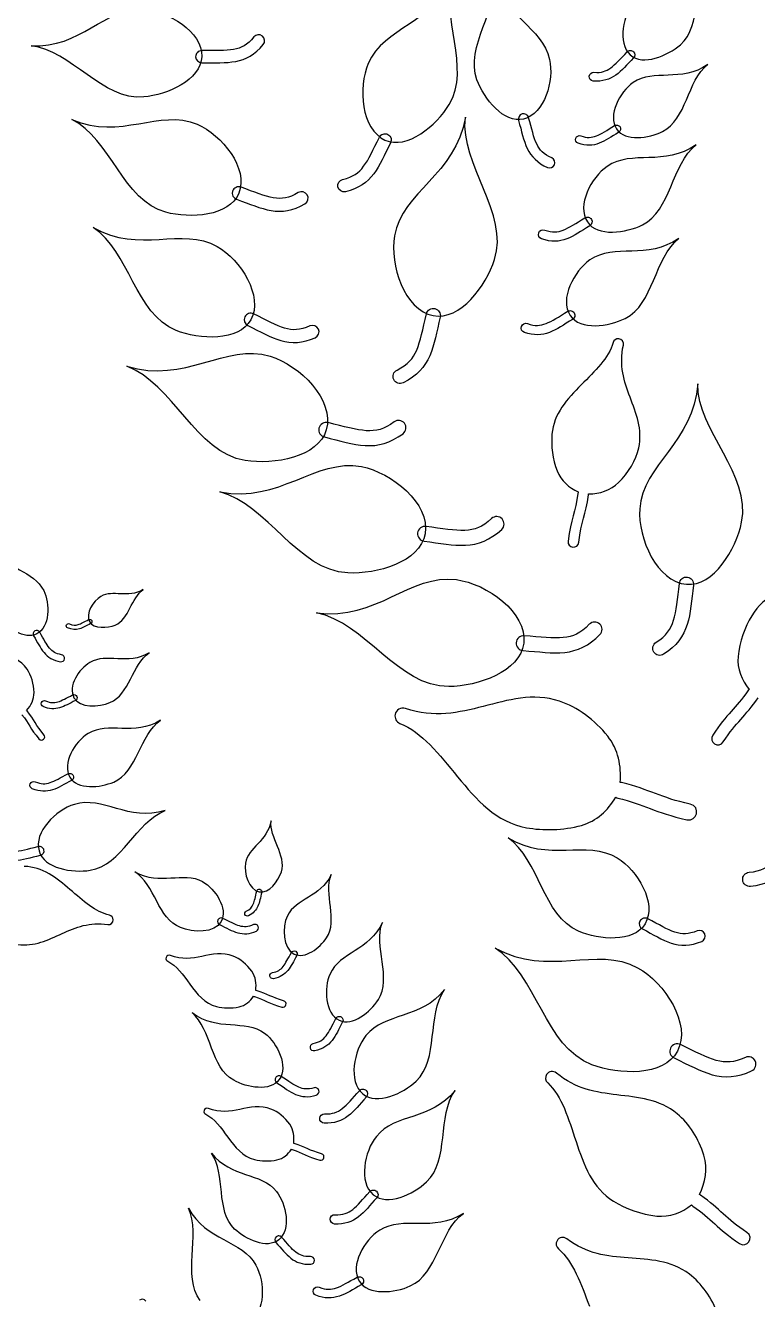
# Model space of a CAD drawing. Extents: x 5.1 to 86.3, y 5.1 to 86.3.
# Drawn here: x 25.39 to 30.42, y 59.46 to 68.23 of the extents above; entities that cross this region are included whole.
import ezdxf

# ---------------------------------------------------------------- set-up
doc = ezdxf.new("R2010")
doc.units = 0
doc.layers.add('View004', color=7, linetype='CONTINUOUS')

msp = doc.modelspace()

# ---------------------------------------------------------------- linework, layer by layer
at = {"layer": 'View004', "color": 1}
for p, q in [((26.559188, 68.011022), (26.559188, 68.011022)), ((26.601354, 68.011904), (26.601354, 68.011904)), ((29.549454, 68.023805), (29.549454, 68.023805)), ((29.57096, 68.045414), (29.57096, 68.045414)), ((28.805071, 67.617485), (28.805071, 67.617485)), ((28.815305, 67.582583), (28.815305, 67.582583)), ((29.454757, 67.514261), (29.454757, 67.514261)), ((29.478504, 67.528207), (29.478504, 67.528207)), ((27.861803, 67.438219), (27.861803, 67.438219)), ((27.882044, 67.477032), (27.882044, 67.477032)), ((26.813908, 67.0871), (26.813908, 67.0871)), ((26.856475, 67.072448), (26.856475, 67.072448)), ((29.253999, 66.875844), (29.253999, 66.875844)), ((29.282353, 66.892496), (29.282353, 66.892496)), ((28.205633, 66.279187), (28.205633, 66.279187)), ((26.898112, 66.221643), (26.898112, 66.221643)), ((26.938741, 66.202256), (26.938741, 66.202256)), ((28.193615, 66.231131), (28.193615, 66.231131)), ((29.13531, 66.232518), (29.13531, 66.232518)), ((29.163664, 66.24917), (29.163664, 66.24917)), ((29.469308, 66.071081), (29.469338, 66.071107)), ((27.407808, 65.45677), (27.407808, 65.45677)), ((27.458196, 65.445288), (27.458196, 65.445288)), ((28.085985, 64.73617), (28.085985, 64.73617)), ((28.137314, 64.730157), (28.137314, 64.730157)), ((29.942204, 64.431694), (29.942204, 64.431694)), ((29.935252, 64.382648), (29.935252, 64.382648)), ((25.453316, 64.061921), (25.453316, 64.061921)), ((25.830237, 64.126054), (25.830237, 64.126054)), ((25.84409, 64.132793), (25.84409, 64.132793)), ((25.465875, 64.040793), (25.465875, 64.040793)), ((28.764232, 63.980802), (28.764232, 63.980802)), ((28.815815, 63.977632), (28.815815, 63.977632)), ((25.722531, 63.602398), (25.722531, 63.602398)), ((25.741971, 63.611854), (25.741971, 63.611854)), ((27.931174, 63.486939), (27.931188, 63.486991)), ((25.693305, 63.056267), (25.693305, 63.056267)), ((25.716765, 63.068345), (25.716765, 63.068345)), ((25.481994, 62.54841), (25.481994, 62.54841)), ((25.513838, 62.55571), (25.513838, 62.55571)), ((26.996781, 62.267861), (26.996781, 62.267861)), ((27.001178, 62.285073), (27.001178, 62.285073)), ((25.99201, 62.074277), (25.99207, 62.074257)), ((26.712751, 62.073528), (26.712751, 62.073528)), ((26.735005, 62.063093), (26.735005, 62.063093)), ((29.615525, 62.065846), (29.615525, 62.065846)), ((29.651008, 62.047571), (29.651008, 62.047571)), ((26.355879, 61.814972), (26.355898, 61.815009)), ((27.236799, 61.839453), (27.236799, 61.839453)), ((27.247577, 61.858191), (27.247577, 61.858191)), ((27.547211, 61.383894), (27.547211, 61.383894)), ((27.559846, 61.407059), (27.559846, 61.407059)), ((29.826194, 61.192125), (29.826194, 61.192125)), ((29.873152, 61.170543), (29.873152, 61.170543)), ((28.973554, 61.010422), (28.973594, 61.010427)), ((27.11091, 60.990227), (27.11091, 60.990227)), ((27.133724, 60.975574), (27.133724, 60.975574)), ((27.709638, 60.877481), (27.709638, 60.877481)), ((27.731893, 60.901399), (27.731893, 60.901399)), ((26.616855, 60.762545), (26.616874, 60.762581)), ((27.803628, 60.207619), (27.803628, 60.207619)), ((27.781373, 60.183702), (27.781373, 60.183702)), ((27.112685, 59.893375), (27.112685, 59.893375)), ((27.131054, 59.873431), (27.131054, 59.873431)), ((29.045417, 59.867162), (29.045473, 59.86716)), ((27.711265, 59.604253), (27.711265, 59.604253)), ((27.684238, 59.589787), (27.684238, 59.589787))]:
    msp.add_line(p, q, dxfattribs=at)
at = {"layer": 'View004', "color": 3}
msp.add_open_spline([(7.701295, 45.701241), (7.701295, 59.277333), (14.944054, 71.82216), (26.701295, 78.610206)], degree=3, dxfattribs=at)
at = {"layer": 'View004', "color": 1}
for points in [[(29.893886, 68.094124), (30.048172, 68.229022), (29.974912, 68.514274), (30.096185, 68.674718)], [(28.332977, 68.564154), (28.193415, 68.237882), (27.855247, 68.215753), (27.746803, 67.964684)], [(28.303865, 67.681841), (28.457685, 67.932702), (28.235329, 68.292389), (28.332977, 68.564154)], [(28.49431, 67.852495), (28.409422, 68.081789), (28.648706, 68.339074), (28.612976, 68.576341)], [(28.612976, 68.576341), (28.674072, 68.287882), (28.946132, 68.21527), (28.994002, 67.99313)], [(29.582154, 68.397685), (29.500604, 68.302815), (29.456091, 68.107075), (29.549454, 68.023805)], [(25.42777, 68.08649), (25.769143, 68.067489), (25.932834, 68.350002), (26.195972, 68.336286)], [(26.195972, 68.336286), (26.368801, 68.327281), (26.607198, 68.184868), (26.601354, 68.011904)], [(26.959776, 68.147625), (26.914299, 68.091467), (26.874756, 68.071575), (26.81999, 68.061356)], [(26.835086, 67.979184), (26.904558, 67.99214), (26.968772, 68.026492), (27.024364, 68.095141)], [(27.018313, 68.153677), (27.000477, 68.16817), (26.97427, 68.165461), (26.959776, 68.147625)], [(27.024364, 68.095141), (27.038858, 68.112977), (27.036148, 68.139184), (27.018313, 68.153677)], [(29.549454, 68.023805), (29.636904, 67.945808), (29.805671, 68.016994), (29.893886, 68.094124)], [(26.202004, 67.734389), (25.919646, 67.708838), (25.704161, 68.054605), (25.42777, 68.08649)], [(26.601354, 68.011904), (26.59588, 67.849894), (26.363447, 67.748997), (26.202004, 67.734389)], [(26.571258, 68.04096), (26.563366, 68.033013), (26.559015, 68.02222), (26.559188, 68.011022)], [(26.559188, 68.011022), (26.559669, 67.988138), (26.578557, 67.969946), (26.601444, 67.970327)], [(26.60111, 68.053238), (26.589912, 68.053332), (26.579149, 68.048906), (26.571258, 68.04096)], [(26.81999, 68.061356), (26.765223, 68.051122), (26.694053, 68.053911), (26.60111, 68.053238)], [(29.414473, 67.934158), (29.447159, 67.957688), (29.481221, 67.996297), (29.527961, 68.044562)], [(29.527961, 68.044562), (29.533501, 68.050465), (29.541187, 68.053884), (29.549281, 68.054044)], [(29.549281, 68.054044), (29.557375, 68.054205), (29.565191, 68.051093), (29.57096, 68.045414)], [(29.57096, 68.045414), (29.582687, 68.033741), (29.582772, 68.014785), (29.57115, 68.003006)], [(26.601444, 67.970327), (26.691741, 67.970993), (26.765612, 67.966166), (26.835086, 67.979184)], [(27.746803, 67.964684), (27.675575, 67.799784), (27.698232, 67.51245), (27.861803, 67.438219)], [(28.994002, 67.99313), (29.025445, 67.847229), (28.960606, 67.616688), (28.815305, 67.582583)], [(29.299594, 67.904118), (29.351658, 67.89987), (29.381796, 67.91062), (29.414473, 67.934158)], [(29.57115, 68.003006), (29.525734, 67.956121), (29.49139, 67.915084), (29.449908, 67.885252)], [(30.081753, 67.957519), (29.898449, 67.830082), (29.710714, 67.931123), (29.5691, 67.833409)], [(29.771811, 67.49668), (29.937555, 67.579141), (29.938991, 67.845166), (30.081753, 67.957519)], [(28.815305, 67.582583), (28.679206, 67.550637), (28.542845, 67.721393), (28.49431, 67.852495)], [(29.294803, 67.844149), (29.278243, 67.845472), (29.265891, 67.859969), (29.267214, 67.876529)], [(29.267214, 67.876529), (29.268537, 67.893089), (29.283034, 67.905441), (29.299594, 67.904118)], [(29.449908, 67.885252), (29.408459, 67.85539), (29.358447, 67.838956), (29.294803, 67.844149)], [(29.5691, 67.833409), (29.476088, 67.769232), (29.392292, 67.608431), (29.454757, 67.514261)], [(25.70826, 67.579558), (26.043247, 67.434749), (26.31132, 67.657461), (26.569878, 67.546771)], [(27.861803, 67.438219), (28.015013, 67.368689), (28.215918, 67.538408), (28.303865, 67.681841)], [(26.354161, 66.941568), (26.06188, 67.020002), (25.973401, 67.445783), (25.70826, 67.579558)], [(28.4146, 67.594525), (28.347235, 67.198643), (27.98098, 67.084951), (27.927987, 66.78004)], [(28.615671, 66.61599), (28.718649, 66.93266), (28.378954, 67.269693), (28.4146, 67.594525)], [(28.805071, 67.617485), (28.786128, 67.611929), (28.775241, 67.592106), (28.780714, 67.57314)], [(28.780714, 67.57314), (28.801614, 67.498122), (28.814239, 67.43554), (28.840729, 67.380639)], [(28.832711, 67.614183), (28.824319, 67.618961), (28.814353, 67.620152), (28.805071, 67.617485)], [(28.849658, 67.592098), (28.847214, 67.601442), (28.841104, 67.609404), (28.832711, 67.614183)], [(28.905732, 67.41172), (28.884874, 67.455005), (28.87116, 67.51488), (28.849658, 67.592098)], [(26.569878, 67.546771), (26.7397, 67.474073), (26.926056, 67.24357), (26.856475, 67.072448)], [(27.823469, 67.457483), (27.828539, 67.467943), (27.837613, 67.475915), (27.848639, 67.479595)], [(27.848639, 67.479595), (27.859665, 67.483275), (27.871709, 67.482351), (27.882044, 67.477032)], [(29.316262, 67.466906), (29.350216, 67.479965), (29.388833, 67.505882), (29.440742, 67.537327)], [(29.468941, 67.491113), (29.418506, 67.46057), (29.379086, 67.432595), (29.336, 67.416049)], [(29.440742, 67.537327), (29.446936, 67.541214), (29.454436, 67.542437), (29.461544, 67.540721)], [(29.454757, 67.514261), (29.513266, 67.426055), (29.677045, 67.449531), (29.771811, 67.49668)], [(29.461544, 67.540721), (29.468652, 67.539004), (29.474767, 67.534492), (29.478504, 67.528207)], [(29.478504, 67.528207), (29.486071, 67.515318), (29.481797, 67.498737), (29.468941, 67.491113)], [(27.715102, 67.257637), (27.749847, 67.303863), (27.780033, 67.371346), (27.823469, 67.457483)], [(27.900433, 67.418984), (27.858222, 67.335304), (27.828688, 67.264371), (27.784579, 67.205748)], [(27.882044, 67.477032), (27.903108, 67.466044), (27.911328, 67.440097), (27.900433, 67.418984)], [(29.009043, 67.314792), (28.952047, 67.339996), (28.926578, 67.368432), (28.905732, 67.41172)], [(29.191059, 67.415721), (29.176895, 67.420676), (29.169429, 67.436176), (29.174384, 67.45034)], [(29.174384, 67.45034), (29.179339, 67.464505), (29.194838, 67.47197), (29.209003, 67.467016)], [(29.336, 67.416049), (29.292937, 67.399468), (29.245472, 67.396584), (29.191059, 67.415721)], [(29.209003, 67.467016), (29.253515, 67.45136), (29.282312, 67.453838), (29.316262, 67.466906)], [(30.002641, 67.405101), (29.783774, 67.252939), (29.559615, 67.373583), (29.390526, 67.256912)], [(29.632566, 66.854851), (29.830467, 66.953311), (29.832182, 67.270949), (30.002641, 67.405101)], [(28.840729, 67.380639), (28.867167, 67.325726), (28.910232, 67.280011), (28.979904, 67.2492)], [(29.027269, 67.267427), (29.035315, 67.285539), (29.027155, 67.306745), (29.009043, 67.314792)], [(27.570476, 67.167353), (27.643656, 67.183786), (27.680372, 67.211404), (27.715102, 67.257637)], [(28.979904, 67.2492), (28.998017, 67.241154), (29.019223, 67.249314), (29.027269, 67.267427)], [(29.390526, 67.256912), (29.279468, 67.180284), (29.179415, 66.988285), (29.253999, 66.875844)], [(27.537885, 67.115695), (27.53262, 67.138959), (27.547211, 67.162088), (27.570476, 67.167353)], [(27.784579, 67.205748), (27.74053, 67.147097), (27.679002, 67.103193), (27.589544, 67.083104)], [(26.856475, 67.072448), (26.791301, 66.912163), (26.521277, 66.896721), (26.354161, 66.941568)], [(26.813908, 67.0871), (26.805959, 67.063997), (26.818179, 67.038814), (26.841247, 67.030763)], [(26.83703, 67.112644), (26.826197, 67.107591), (26.817861, 67.098382), (26.813908, 67.0871)], [(26.87146, 67.113946), (26.860277, 67.118167), (26.847863, 67.117698), (26.83703, 67.112644)], [(27.093725, 67.041436), (27.035089, 67.051362), (26.964818, 67.080378), (26.87146, 67.113946)], [(27.265548, 67.076358), (27.199298, 67.036854), (27.152355, 67.031495), (27.093725, 67.041436)], [(27.326419, 67.060854), (27.313891, 67.081945), (27.286638, 67.088886), (27.265548, 67.076358)], [(27.310915, 66.999983), (27.332005, 67.012511), (27.338947, 67.039764), (27.326419, 67.060854)], [(27.589544, 67.083104), (27.566279, 67.077839), (27.54315, 67.09243), (27.537885, 67.115695)], [(26.841247, 67.030763), (26.931953, 66.998162), (27.004177, 66.966109), (27.078573, 66.953554)], [(27.078573, 66.953554), (27.152944, 66.940938), (27.22993, 66.951693), (27.310915, 66.999983)], [(29.088633, 66.819301), (29.129175, 66.834894), (29.175285, 66.865839), (29.237264, 66.903385)], [(29.237264, 66.903385), (29.24466, 66.908026), (29.253615, 66.909487), (29.262102, 66.907437)], [(29.253999, 66.875844), (29.32386, 66.770525), (29.519414, 66.798555), (29.632566, 66.854851)], [(29.262102, 66.907437), (29.270589, 66.905387), (29.27789, 66.9), (29.282353, 66.892496)], [(29.282353, 66.892496), (29.291388, 66.877106), (29.286285, 66.857308), (29.270935, 66.848205)], [(25.855475, 66.836363), (26.171869, 66.654483), (26.463479, 66.845342), (26.70781, 66.706032)], [(26.424822, 66.129212), (26.143327, 66.2403), (26.103726, 66.67337), (25.855475, 66.836363)], [(27.927987, 66.78004), (27.893178, 66.579774), (27.994021, 66.269596), (28.193615, 66.231131)], [(28.93914, 66.758186), (28.922227, 66.764102), (28.913313, 66.782609), (28.919229, 66.799521)], [(28.919229, 66.799521), (28.925145, 66.816434), (28.943652, 66.825348), (28.960564, 66.819432)], [(28.960564, 66.819432), (29.013713, 66.800739), (29.048097, 66.803698), (29.088633, 66.819301)], [(29.270935, 66.848205), (29.210715, 66.811736), (29.163646, 66.778334), (29.112201, 66.758577)], [(26.70781, 66.706032), (26.868287, 66.614536), (27.027287, 66.364379), (26.938741, 66.202256)], [(29.112201, 66.758577), (29.060783, 66.738779), (29.004109, 66.735336), (28.93914, 66.758186)], [(29.883953, 66.761775), (29.665086, 66.609613), (29.440926, 66.730257), (29.271838, 66.613585)], [(29.513878, 66.211525), (29.711778, 66.309985), (29.713493, 66.627623), (29.883953, 66.761775)], [(28.193615, 66.231131), (28.380569, 66.195102), (28.556793, 66.434928), (28.615671, 66.61599)], [(29.271838, 66.613585), (29.16078, 66.536957), (29.060726, 66.344959), (29.13531, 66.232518)], [(28.146346, 66.242201), (28.149161, 66.255049), (28.15704, 66.266219), (28.1682, 66.273181)], [(28.1682, 66.273181), (28.179359, 66.280143), (28.192856, 66.282308), (28.205633, 66.279187)], [(28.205633, 66.279187), (28.231714, 66.272661), (28.247614, 66.246281), (28.241204, 66.220172)], [(28.969944, 66.175975), (29.010487, 66.191568), (29.056596, 66.222513), (29.118575, 66.260059)], [(29.118575, 66.260059), (29.125971, 66.264699), (29.134926, 66.26616), (29.143413, 66.264111)], [(29.143413, 66.264111), (29.151901, 66.262061), (29.159202, 66.256674), (29.163664, 66.24917)], [(26.938741, 66.202256), (26.855803, 66.050401), (26.58577, 66.065694), (26.424822, 66.129212)], [(26.898112, 66.221643), (26.887592, 66.199591), (26.896877, 66.173184), (26.918882, 66.162567)], [(26.923982, 66.244399), (26.912646, 66.240608), (26.903318, 66.232403), (26.898112, 66.221643)], [(26.958338, 66.241786), (26.947705, 66.247248), (26.935319, 66.24819), (26.923982, 66.244399)], [(27.170941, 66.144527), (27.113809, 66.161041), (27.047284, 66.197842), (26.958338, 66.241786)], [(27.404335, 66.137419), (27.394281, 66.159795), (27.367992, 66.169783), (27.345616, 66.159729)], [(28.079904, 65.993672), (28.105922, 66.053715), (28.121309, 66.135944), (28.146346, 66.242201)], [(28.241204, 66.220172), (28.216865, 66.116943), (28.203108, 66.03109), (28.170061, 65.954931)], [(28.80054, 66.156195), (28.806457, 66.173108), (28.824963, 66.182022), (28.841876, 66.176106)], [(28.841876, 66.176106), (28.895024, 66.157413), (28.929408, 66.160371), (28.969944, 66.175975)], [(29.152246, 66.204878), (29.092026, 66.168409), (29.044958, 66.135007), (28.993513, 66.11525)], [(29.13531, 66.232518), (29.205171, 66.127199), (29.400726, 66.155228), (29.513878, 66.211525)], [(29.163664, 66.24917), (29.1727, 66.23378), (29.167596, 66.213982), (29.152246, 66.204878)], [(26.918882, 66.162567), (27.005303, 66.119886), (27.073425, 66.079846), (27.145916, 66.058932)], [(27.145916, 66.058932), (27.218375, 66.037959), (27.296084, 66.03991), (27.382025, 66.0787)], [(27.345616, 66.159729), (27.275312, 66.127997), (27.228064, 66.127999), (27.170941, 66.144527)], [(27.382025, 66.0787), (27.404401, 66.088754), (27.414389, 66.115044), (27.404335, 66.137419)], [(28.820451, 66.11486), (28.803538, 66.120776), (28.794624, 66.139282), (28.80054, 66.156195)], [(28.993513, 66.11525), (28.942094, 66.095453), (28.885421, 66.092009), (28.820451, 66.11486)], [(26.085235, 65.88271), (26.485404, 65.758675), (26.763951, 66.045875), (27.072686, 65.951373)], [(27.944618, 65.856119), (28.0208, 65.893535), (28.053904, 65.933624), (28.079904, 65.993672)], [(29.430806, 66.044583), (29.400626, 65.939986), (29.30663, 65.849894), (29.211861, 65.754113)], [(29.469338, 66.071107), (29.451805, 66.072627), (29.435632, 66.061523), (29.430806, 66.044583)], [(29.501775, 66.026377), (29.506715, 66.04803), (29.491409, 66.069067), (29.469308, 66.071081)], [(29.547588, 65.669262), (29.506959, 65.779529), (29.470884, 65.889226), (29.501775, 66.026377)], [(27.072686, 65.951373), (27.275465, 65.889308), (27.516543, 65.649166), (27.458196, 65.445288)], [(28.170061, 65.954931), (28.137087, 65.878758), (28.080985, 65.814193), (27.987857, 65.768454)], [(26.90099, 65.234061), (26.557736, 65.287595), (26.404327, 65.76267), (26.085235, 65.88271)], [(27.922405, 65.790667), (27.910465, 65.814875), (27.92041, 65.844179), (27.944618, 65.856119)], [(27.987857, 65.768454), (27.963649, 65.756514), (27.934346, 65.766459), (27.922405, 65.790667)], [(29.211861, 65.754113), (29.117093, 65.658332), (29.020719, 65.554809), (29.010063, 65.414283)], [(30.013158, 65.761637), (29.987355, 65.360894), (29.63492, 65.209706), (29.613945, 64.900935)], [(30.314966, 64.809338), (30.384432, 65.135005), (30.011509, 65.434859), (30.013158, 65.761637)], [(29.607347, 65.32095), (29.635459, 65.447756), (29.588225, 65.558995), (29.547588, 65.669262)], [(27.431053, 65.488772), (27.419311, 65.481671), (27.41093, 65.470133), (27.407808, 65.45677)], [(27.47019, 65.494497), (27.456906, 65.497937), (27.442795, 65.495874), (27.431053, 65.488772)], [(27.732801, 65.439103), (27.664654, 65.443212), (27.580878, 65.467678), (27.47019, 65.494497)], [(27.924612, 65.500117), (27.853862, 65.446872), (27.800942, 65.434976), (27.732801, 65.439103)], [(27.995997, 65.489916), (27.979102, 65.512445), (27.947142, 65.517012), (27.924612, 65.500117)], [(27.985796, 65.418531), (28.008325, 65.435427), (28.012892, 65.467387), (27.995997, 65.489916)], [(27.458196, 65.445288), (27.403544, 65.254321), (27.097251, 65.20345), (26.90099, 65.234061)], [(27.407808, 65.45677), (27.401579, 65.429423), (27.418628, 65.402184), (27.445948, 65.395835)], [(27.445948, 65.395835), (27.553489, 65.369794), (27.63987, 65.342103), (27.726328, 65.336933)], [(27.726328, 65.336933), (27.812765, 65.33169), (27.899309, 65.353444), (27.985796, 65.418531)], [(29.010063, 65.414283), (29.004211, 65.337042), (29.014775, 65.243683), (29.046573, 65.161912)], [(29.469183, 65.082777), (29.5374, 65.149109), (29.588795, 65.237212), (29.607347, 65.32095)], [(26.72536, 65.017811), (27.136523, 64.937408), (27.382661, 65.252825), (27.699752, 65.191979)], [(27.699752, 65.191979), (27.908017, 65.152019), (28.173459, 64.939118), (28.137314, 64.730157)], [(29.046573, 65.161912), (29.073014, 65.09393), (29.127936, 65.046892), (29.191701, 65.017618)], [(29.262469, 65.00388), (29.337625, 65.005476), (29.4123, 65.027462), (29.469183, 65.082777)], [(27.605975, 64.46039), (27.25896, 64.476803), (27.055484, 64.932685), (26.72536, 65.017811)], [(29.189117, 65.007632), (29.172245, 64.882372), (29.139101, 64.830169), (29.121925, 64.679934)], [(29.191701, 65.017618), (29.190485, 65.014426), (29.189497, 65.011082), (29.189117, 65.007632)], [(29.194855, 64.671316), (29.210997, 64.812645), (29.243533, 64.86264), (29.261727, 64.99742)], [(29.261727, 64.99742), (29.262169, 64.999548), (29.262414, 65.001752), (29.262469, 65.00388)], [(28.667227, 64.832206), (28.648013, 64.852793), (28.615747, 64.853906), (28.59516, 64.834692)], [(29.613945, 64.900935), (29.600165, 64.698135), (29.732738, 64.400134), (29.935252, 64.382648)], [(28.105664, 64.77048), (28.094751, 64.76216), (28.087656, 64.74979), (28.085985, 64.73617)], [(28.143961, 64.780369), (28.130384, 64.782365), (28.116577, 64.7788), (28.105664, 64.77048)], [(28.410998, 64.753459), (28.342804, 64.750236), (28.256886, 64.765575), (28.143961, 64.780369)], [(28.59516, 64.834692), (28.530528, 64.774166), (28.479189, 64.756663), (28.410998, 64.753459)], [(28.66474, 64.760139), (28.685328, 64.779353), (28.686441, 64.811618), (28.667227, 64.832206)], [(29.935252, 64.382648), (30.12494, 64.36627), (30.27525, 64.623133), (30.314966, 64.809338)], [(28.137314, 64.730157), (28.103457, 64.534431), (27.804387, 64.451005), (27.605975, 64.46039)], [(28.085985, 64.73617), (28.082725, 64.708312), (28.102596, 64.683059), (28.13044, 64.679676)], [(28.13044, 64.679676), (28.240154, 64.665319), (28.329006, 64.647051), (28.41552, 64.651184)], [(28.41552, 64.651184), (28.50202, 64.655241), (28.585732, 64.686151), (28.66474, 64.760139)], [(29.121925, 64.679934), (29.114933, 64.630352), (29.19009, 64.621467), (29.194855, 64.671316)], [(25.166594, 64.657306), (25.255015, 64.478748), (25.445288, 64.476894), (25.513917, 64.339525)], [(27.390135, 64.186907), (27.805109, 64.129323), (28.033461, 64.457846), (28.353427, 64.414596)], [(28.353427, 64.414596), (28.56358, 64.386194), (28.84037, 64.188269), (28.815815, 63.977632)], [(29.887087, 64.388739), (29.888549, 64.401811), (29.895224, 64.41374), (29.905598, 64.421825)], [(29.905598, 64.421825), (29.915973, 64.429911), (29.929171, 64.433469), (29.942204, 64.431694)], [(29.942204, 64.431694), (29.968822, 64.427918), (29.987381, 64.403336), (29.983722, 64.376702)], [(30.771202, 64.413854), (30.622877, 64.363846), (30.468847, 64.306634), (30.384505, 64.166312)], [(25.513917, 64.339525), (25.558994, 64.249302), (25.555258, 64.087512), (25.465875, 64.040793)], [(26.199281, 64.345824), (26.091484, 64.282773), (25.991209, 64.347331), (25.907961, 64.299033)], [(26.00628, 64.102383), (26.102317, 64.14112), (26.114753, 64.289411), (26.199281, 64.345824)], [(29.846868, 64.134646), (29.866497, 64.197071), (29.873243, 64.280454), (29.887087, 64.388739)], [(29.983722, 64.376702), (29.970258, 64.2715), (29.965509, 64.184682), (29.940568, 64.105497)], [(25.907961, 64.299033), (25.853284, 64.267311), (25.799521, 64.181302), (25.830237, 64.126054)], [(25.465875, 64.040793), (25.382152, 63.997033), (25.264227, 64.08591), (25.210446, 64.163577)], [(28.300178, 63.678946), (27.952785, 63.676178), (27.724455, 64.120133), (27.390135, 64.186907)], [(30.384505, 64.166312), (30.338145, 64.089185), (30.300427, 63.986761), (30.290802, 63.885291)], [(25.453316, 64.061921), (25.44185, 64.055104), (25.438052, 64.0403), (25.444818, 64.028804)], [(25.471963, 64.0644), (25.465667, 64.066119), (25.458944, 64.065225), (25.453316, 64.061921)], [(25.486764, 64.052789), (25.483596, 64.058495), (25.478259, 64.062681), (25.471963, 64.0644)], [(25.678871, 64.082634), (25.671188, 64.086017), (25.667703, 64.094987), (25.671085, 64.10267)], [(25.671085, 64.10267), (25.674468, 64.110352), (25.683438, 64.113838), (25.691121, 64.110455)], [(25.759714, 64.076478), (25.734974, 64.069115), (25.708378, 64.069582), (25.678871, 64.082634)], [(25.691121, 64.110455), (25.715259, 64.099778), (25.731427, 64.0999), (25.750931, 64.105703)], [(25.750931, 64.105703), (25.770438, 64.1115), (25.793107, 64.124264), (25.82343, 64.13953)], [(25.837135, 64.112525), (25.807673, 64.097697), (25.784466, 64.083821), (25.759714, 64.076478)], [(25.82343, 64.13953), (25.827054, 64.141427), (25.83129, 64.141781), (25.835179, 64.140513)], [(25.830237, 64.126054), (25.859008, 64.074305), (25.95137, 64.080234), (26.00628, 64.102383)], [(25.835179, 64.140513), (25.839068, 64.139245), (25.842281, 64.136461), (25.84409, 64.132793)], [(25.84409, 64.132793), (25.847746, 64.125274), (25.844637, 64.116214), (25.837135, 64.112525)], [(29.267192, 64.107281), (29.206, 64.04328), (29.155706, 64.02297), (29.087796, 64.016006)], [(29.339287, 64.108777), (29.318965, 64.128272), (29.286688, 64.127603), (29.267192, 64.107281)], [(29.340782, 64.036683), (29.360278, 64.057004), (29.359608, 64.089282), (29.339287, 64.108777)], [(29.726631, 63.983761), (29.798506, 64.028902), (29.827258, 64.072219), (29.846868, 64.134646)], [(29.940568, 64.105497), (29.915699, 64.026306), (29.86662, 63.956253), (29.778759, 63.901072)], [(25.444818, 64.028804), (25.471094, 63.983209), (25.489864, 63.944365), (25.516421, 63.912876)], [(25.553752, 63.944134), (25.532831, 63.968965), (25.513803, 64.005854), (25.486764, 64.052789)], [(28.815815, 63.977632), (28.792814, 63.780336), (28.498805, 63.680527), (28.300178, 63.678946)], [(28.764232, 63.980802), (28.762515, 63.952807), (28.78375, 63.928689), (28.811738, 63.926849)], [(28.781987, 64.016147), (28.77155, 64.007237), (28.765149, 63.994494), (28.764232, 63.980802)], [(28.81968, 64.028134), (28.806014, 64.029378), (28.792424, 64.025056), (28.781987, 64.016147)], [(29.087796, 64.016006), (29.019884, 64.009023), (28.93325, 64.019597), (28.81968, 64.028134)], [(29.097956, 63.914137), (29.184101, 63.922962), (29.265979, 63.958446), (29.340782, 64.036683)], [(29.71135, 63.916353), (29.696956, 63.939187), (29.703797, 63.969367), (29.726631, 63.983761)], [(25.400043, 63.79852), (25.355894, 63.863386), (25.287397, 63.888658), (25.222063, 63.916433)], [(25.516421, 63.912876), (25.542946, 63.88137), (25.57881, 63.858677), (25.629588, 63.850206)], [(25.637649, 63.898032), (25.59611, 63.904961), (25.574665, 63.919299), (25.553752, 63.944134)], [(25.657532, 63.870089), (25.659758, 63.883296), (25.650856, 63.895807), (25.637649, 63.898032)], [(26.240406, 63.910798), (26.089136, 63.82232), (25.94842, 63.912914), (25.831601, 63.845137)], [(25.96957, 63.56918), (26.104337, 63.623539), (26.121789, 63.831635), (26.240406, 63.910798)], [(28.811738, 63.926849), (28.922077, 63.91857), (29.011802, 63.905235), (29.097956, 63.914137)], [(29.778759, 63.901072), (29.755924, 63.886677), (29.725745, 63.893519), (29.71135, 63.916353)], [(30.290802, 63.885291), (30.282799, 63.80093), (30.315282, 63.72346), (30.366209, 63.65982)], [(25.447626, 63.639129), (25.446714, 63.696601), (25.429204, 63.75569), (25.400043, 63.79852)], [(25.629588, 63.850206), (25.642795, 63.84798), (25.655306, 63.856882), (25.657532, 63.870089)], [(25.831601, 63.845137), (25.754873, 63.800623), (25.679427, 63.679927), (25.722531, 63.602398)], [(25.396752, 63.515521), (25.427182, 63.549235), (25.448409, 63.591202), (25.447626, 63.639129)], [(25.712978, 63.621309), (25.718064, 63.62397), (25.724009, 63.624468), (25.729466, 63.622688)], [(25.729466, 63.622688), (25.734923, 63.620908), (25.739431, 63.617002), (25.741971, 63.611854)], [(29.062281, 63.578389), (28.878815, 63.639083), (28.707053, 63.585913), (28.537724, 63.54235)], [(30.358321, 63.650799), (30.275489, 63.529565), (30.213854, 63.49266), (30.117682, 63.34566)], [(30.366209, 63.65982), (30.363245, 63.657084), (30.360509, 63.65412), (30.358321, 63.650799)], [(25.51012, 63.541468), (25.49934, 63.546215), (25.494448, 63.558802), (25.499195, 63.569583)], [(25.499195, 63.569583), (25.503942, 63.580364), (25.51653, 63.585255), (25.527311, 63.580508)], [(25.623567, 63.532828), (25.588849, 63.522496), (25.551528, 63.523152), (25.51012, 63.541468)], [(25.527311, 63.580508), (25.561184, 63.565525), (25.583872, 63.565696), (25.611242, 63.573839)], [(25.611242, 63.573839), (25.638615, 63.581975), (25.670427, 63.599887), (25.712978, 63.621309)], [(25.73221, 63.583412), (25.690867, 63.562605), (25.6583, 63.543133), (25.623567, 63.532828)], [(25.722531, 63.602398), (25.762905, 63.52978), (25.892515, 63.538099), (25.96957, 63.56918)], [(25.741971, 63.611854), (25.747102, 63.601304), (25.742739, 63.58859), (25.73221, 63.583412)], [(28.002234, 63.528275), (27.97093, 63.538831), (27.93749, 63.519353), (27.931174, 63.486939)], [(28.537724, 63.54235), (28.368394, 63.498795), (28.200595, 63.461909), (28.002234, 63.528275)], [(29.394033, 63.338045), (29.306113, 63.448995), (29.183437, 63.538331), (29.062281, 63.578389)], [(30.188894, 63.298684), (30.279352, 63.436977), (30.339196, 63.47191), (30.428367, 63.602336)], [(25.36478, 63.484768), (25.412903, 63.425488), (25.422145, 63.389291), (25.481132, 63.319537)], [(25.399336, 63.512481), (25.398576, 63.513545), (25.39774, 63.514533), (25.396752, 63.515521)], [(25.51512, 63.348052), (25.459624, 63.413663), (25.451097, 63.448677), (25.399336, 63.512481)], [(26.316732, 63.446945), (26.134586, 63.334786), (25.960363, 63.441443), (25.819683, 63.355501)], [(25.995687, 63.022569), (26.158639, 63.092635), (26.174174, 63.347058), (26.316732, 63.446945)], [(27.931188, 63.486991), (27.926324, 63.461273), (27.940308, 63.435653), (27.964651, 63.425971)], [(27.964651, 63.425971), (28.114933, 63.365566), (28.234143, 63.212873), (28.361657, 63.058188)], [(25.481132, 63.319537), (25.500049, 63.295932), (25.535077, 63.325313), (25.51512, 63.348052)], [(25.819683, 63.355501), (25.727284, 63.299056), (25.638559, 63.149682), (25.693305, 63.056267)], [(29.479713, 63.020199), (29.488703, 63.131686), (29.467347, 63.245526), (29.394033, 63.338045)], [(30.117682, 63.34566), (30.084561, 63.297833), (30.157954, 63.249419), (30.188894, 63.298684)], [(25.435786, 62.976033), (25.422499, 62.981528), (25.416182, 62.996753), (25.421676, 63.01004)], [(25.421676, 63.01004), (25.42717, 63.023327), (25.442396, 63.029644), (25.455683, 63.02415)], [(25.455683, 63.02415), (25.497433, 63.006803), (25.525114, 63.007641), (25.558288, 63.018336)], [(25.558288, 63.018336), (25.591467, 63.029022), (25.629791, 63.05176), (25.681124, 63.079079)], [(25.705642, 63.033366), (25.655766, 63.006831), (25.616565, 62.982167), (25.574465, 62.968631)], [(25.681124, 63.079079), (25.687257, 63.082468), (25.694497, 63.083239), (25.701206, 63.081219)], [(25.693305, 63.056267), (25.744584, 62.968768), (25.902516, 62.982508), (25.995687, 63.022569)], [(25.701206, 63.081219), (25.707914, 63.079198), (25.713524, 63.074556), (25.716765, 63.068345)], [(25.716765, 63.068345), (25.723319, 63.055611), (25.718346, 63.039976), (25.705642, 63.033366)], [(28.361657, 63.058188), (28.489171, 62.903503), (28.627905, 62.745274), (28.834305, 62.708357)], [(29.489205, 63.018147), (29.486089, 63.019135), (29.482897, 63.019819), (29.479713, 63.020199)], [(29.961837, 62.870098), (29.755074, 62.915257), (29.685967, 62.970937), (29.489205, 63.018147)], [(25.574465, 62.968631), (25.532385, 62.955061), (25.486823, 62.954829), (25.435786, 62.976033)], [(26.349574, 62.826034), (26.096703, 62.747303), (25.920386, 62.928636), (25.725291, 62.868648)], [(25.725291, 62.868648), (25.597152, 62.829249), (25.444945, 62.677248), (25.481994, 62.54841)], [(29.213353, 62.724431), (29.317959, 62.753342), (29.395847, 62.827557), (29.448772, 62.917535)], [(29.448772, 62.917535), (29.453332, 62.915255), (29.458151, 62.913355), (29.463167, 62.912215)], [(29.463167, 62.912215), (29.646036, 62.868401), (29.718318, 62.811477), (29.93811, 62.763451)], [(29.93811, 62.763451), (30.010454, 62.745636), (30.034909, 62.855548), (29.961837, 62.870098)], [(25.834407, 62.415328), (26.051356, 62.449446), (26.147954, 62.749893), (26.349574, 62.826034)], [(27.078503, 62.756396), (27.053627, 62.614548), (26.922075, 62.574441), (26.902518, 62.465191)], [(27.148835, 62.405112), (27.186339, 62.518489), (27.065131, 62.63997), (27.078503, 62.756396)], [(28.834305, 62.708357), (28.947755, 62.688065), (29.087533, 62.689654), (29.213353, 62.724431)], [(25.308404, 62.54428), (25.35148, 62.546932), (25.404421, 62.562466), (25.474372, 62.579509)], [(25.474372, 62.579509), (25.482767, 62.581694), (25.491689, 62.580401), (25.499117, 62.575921)], [(25.499117, 62.575921), (25.506546, 62.571442), (25.511853, 62.564155), (25.513838, 62.55571)], [(29.193615, 61.996688), (28.947154, 62.102717), (28.923729, 62.487561), (28.708126, 62.638691)], [(28.708126, 62.638691), (28.983607, 62.468987), (29.247168, 62.630266), (29.459935, 62.500229)], [(25.489776, 62.517158), (25.421814, 62.50061), (25.367229, 62.483035), (25.312578, 62.479697)], [(25.481994, 62.54841), (25.516696, 62.427733), (25.710363, 62.39582), (25.834407, 62.415328)], [(25.513838, 62.55571), (25.517797, 62.538427), (25.507042, 62.521194), (25.489776, 62.517158)], [(29.459935, 62.500229), (29.599681, 62.414823), (29.733843, 62.188855), (29.651008, 62.047571)], [(30.366367, 62.401318), (30.45084, 62.409567), (30.495923, 62.435462), (30.541372, 62.482538)], [(25.694861, 62.283278), (25.604014, 62.361498), (25.506196, 62.440667), (25.380811, 62.441476)], [(26.141235, 62.405283), (26.314648, 62.307154), (26.47315, 62.412435), (26.607061, 62.337282)], [(26.454695, 62.021312), (26.300598, 62.08092), (26.277374, 62.317213), (26.141235, 62.405283)], [(26.902518, 62.465191), (26.889672, 62.393435), (26.925273, 62.282017), (26.996781, 62.267861)], [(26.996781, 62.267861), (27.063761, 62.254601), (27.127392, 62.340287), (27.148835, 62.405112)], [(30.322565, 62.347851), (30.319896, 62.374712), (30.339507, 62.39865), (30.366367, 62.401318)], [(30.612157, 62.414578), (30.554512, 62.354857), (30.479293, 62.314133), (30.376032, 62.304049)], [(26.607061, 62.337282), (26.695014, 62.287922), (26.782748, 62.151934), (26.735005, 62.063093)], [(27.49224, 62.385396), (27.416726, 62.227255), (27.249418, 62.223232), (27.190791, 62.101563)], [(27.459886, 61.950646), (27.540897, 62.071287), (27.438518, 62.253295), (27.49224, 62.385396)], [(30.376032, 62.304049), (30.349171, 62.30138), (30.325233, 62.320991), (30.322565, 62.347851)], [(25.966154, 62.106823), (25.871458, 62.127169), (25.785708, 62.205058), (25.694861, 62.283278)], [(26.955572, 62.18291), (26.965011, 62.204396), (26.970678, 62.233856), (26.97985, 62.271916)], [(26.97985, 62.271916), (26.980882, 62.276519), (26.983728, 62.28051), (26.987743, 62.282987)], [(26.987743, 62.282987), (26.991758, 62.285463), (26.996602, 62.286215), (27.001178, 62.285073)], [(27.013827, 62.263845), (27.004912, 62.226869), (26.999822, 62.196106), (26.987833, 62.168854)], [(27.001178, 62.285073), (27.010519, 62.282685), (27.016174, 62.273196), (27.013827, 62.263845)], [(26.898722, 62.110395), (26.894484, 62.119098), (26.898103, 62.129589), (26.906806, 62.133827)], [(26.906806, 62.133827), (26.934194, 62.147107), (26.946139, 62.161423), (26.955572, 62.18291)], [(26.987833, 62.168854), (26.97587, 62.141597), (26.955634, 62.118544), (26.922154, 62.10231)], [(25.640178, 61.980068), (25.735548, 62.022916), (25.830694, 62.061688), (25.95433, 62.042707)], [(25.95433, 62.042707), (25.973854, 62.039667), (25.991577, 62.054532), (25.99201, 62.074277)], [(25.99207, 62.074257), (25.992343, 62.089913), (25.981483, 62.103586), (25.966154, 62.106823)], [(26.735005, 62.063093), (26.690286, 61.979879), (26.542802, 61.987229), (26.454695, 62.021312)], [(26.712751, 62.073528), (26.70709, 62.061449), (26.712257, 62.047066), (26.72431, 62.041351)], [(26.726792, 62.086047), (26.720616, 62.083935), (26.715554, 62.079422), (26.712751, 62.073528)], [(26.745558, 62.084748), (26.739733, 62.087691), (26.732967, 62.088159), (26.726792, 62.086047)], [(26.861991, 62.032435), (26.830739, 62.04124), (26.794282, 62.061085), (26.745558, 62.084748)], [(26.922154, 62.10231), (26.913451, 62.098072), (26.90296, 62.101692), (26.898722, 62.110395)], [(26.989442, 62.029418), (26.98387, 62.041597), (26.96948, 62.046953), (26.957301, 62.041381)], [(27.190791, 62.101563), (27.152284, 62.021651), (27.157605, 61.879415), (27.236799, 61.839453)], [(27.843814, 62.057182), (27.756041, 61.862111), (27.551986, 61.85257), (27.483812, 61.702473)], [(27.816366, 61.525758), (27.911886, 61.67522), (27.781914, 61.894491), (27.843814, 62.057182)], [(29.651008, 62.047571), (29.573418, 61.915235), (29.334533, 61.936064), (29.193615, 61.996688)], [(29.615525, 62.065846), (29.605609, 62.046588), (29.613125, 62.022936), (29.632339, 62.012935)], [(29.639064, 62.085315), (29.628916, 62.082261), (29.620429, 62.075241), (29.615525, 62.065846)], [(29.669439, 62.082073), (29.660164, 62.087201), (29.649212, 62.088369), (29.639064, 62.085315)], [(29.855222, 61.990157), (29.805039, 62.00633), (29.747077, 62.040735), (29.669439, 62.082073)], [(25.334698, 61.905588), (25.448979, 61.888442), (25.544807, 61.937211), (25.640178, 61.980068)], [(26.72431, 62.041351), (26.771651, 62.018369), (26.808991, 61.996761), (26.848646, 61.985611)], [(26.848646, 61.985611), (26.888283, 61.974428), (26.930702, 61.975781), (26.977479, 61.997277)], [(26.957301, 62.041381), (26.919036, 62.023796), (26.89324, 62.023623), (26.861991, 62.032435)], [(26.977479, 61.997277), (26.989658, 62.002849), (26.995014, 62.017239), (26.989442, 62.029418)], [(29.632339, 62.012935), (29.707774, 61.972783), (29.767063, 61.935465), (29.83074, 61.914978)], [(30.010425, 61.998922), (29.947269, 61.972695), (29.905398, 61.97397), (29.855222, 61.990157)], [(30.06186, 61.977569), (30.053553, 61.997669), (30.030525, 62.007229), (30.010425, 61.998922)], [(30.040507, 61.926135), (30.060607, 61.934441), (30.070167, 61.957469), (30.06186, 61.977569)], [(27.236799, 61.839453), (27.310977, 61.802022), (27.413566, 61.881667), (27.459886, 61.950646)], [(28.61922, 61.880484), (28.985406, 61.676946), (29.316975, 61.900851), (29.599738, 61.744987)], [(29.284453, 61.078194), (28.959498, 61.201049), (28.906875, 61.697498), (28.61922, 61.880484)], [(29.83074, 61.914978), (29.894386, 61.89444), (29.963303, 61.894075), (30.040507, 61.926135)], [(26.355898, 61.815009), (26.353314, 61.804695), (26.358406, 61.793987), (26.368036, 61.789488)], [(26.385656, 61.830066), (26.373215, 61.835082), (26.359201, 61.827938), (26.355879, 61.814972)], [(26.368036, 61.789488), (26.427544, 61.761482), (26.472292, 61.696798), (26.520362, 61.631109)], [(26.603056, 61.823226), (26.533394, 61.80953), (26.464512, 61.79851), (26.385656, 61.830066)], [(26.816538, 61.825582), (26.743586, 61.854477), (26.672716, 61.836936), (26.603056, 61.823226)], [(26.945395, 61.720389), (26.91235, 61.767426), (26.864713, 61.806507), (26.816538, 61.825582)], [(27.160733, 61.753343), (27.178819, 61.775443), (27.195089, 61.808124), (27.218277, 61.84974)], [(27.255467, 61.829175), (27.232933, 61.788746), (27.216915, 61.754349), (27.193955, 61.726323)], [(27.218277, 61.84974), (27.220992, 61.854797), (27.225632, 61.858546), (27.231147, 61.860137)], [(27.231147, 61.860137), (27.236662, 61.861728), (27.242586, 61.861026), (27.247577, 61.858191)], [(27.247577, 61.858191), (27.257747, 61.85234), (27.261273, 61.83937), (27.255467, 61.829175)], [(26.972686, 61.589539), (26.978918, 61.634524), (26.972947, 61.681169), (26.945395, 61.720389)], [(27.070397, 61.68692), (27.068274, 61.698507), (27.075945, 61.709621), (27.087531, 61.711745)], [(27.087531, 61.711745), (27.123975, 61.718361), (27.142654, 61.731239), (27.160733, 61.753343)], [(27.193955, 61.726323), (27.171025, 61.698283), (27.139771, 61.677874), (27.095222, 61.669786)], [(27.483812, 61.702473), (27.439034, 61.603891), (27.449464, 61.430467), (27.547211, 61.383894)], [(29.599738, 61.744987), (29.785458, 61.642618), (29.972107, 61.358103), (29.873152, 61.170543)], [(26.520362, 61.631109), (26.568432, 61.565422), (26.620967, 61.498033), (26.703771, 61.478237)], [(27.095222, 61.669786), (27.083635, 61.667663), (27.072521, 61.675334), (27.070397, 61.68692)], [(26.857801, 61.475881), (26.900885, 61.485153), (26.934192, 61.513418), (26.957752, 61.548651)], [(26.957752, 61.548651), (26.959576, 61.547587), (26.961476, 61.546751), (26.963452, 61.546143)], [(26.963452, 61.546143), (27.036556, 61.524103), (27.064525, 61.499335), (27.152497, 61.474726)], [(26.976486, 61.588475), (26.97527, 61.588943), (26.973978, 61.589311), (26.972686, 61.589539)], [(27.164611, 61.5174), (27.081853, 61.540542), (27.055142, 61.564733), (26.976486, 61.588475)], [(27.547211, 61.383894), (27.638767, 61.34027), (27.761753, 61.440301), (27.816366, 61.525758)], [(28.271758, 61.594274), (28.106691, 61.387162), (27.858982, 61.438245), (27.731206, 61.279079)], [(28.07599, 60.965186), (28.236374, 61.115212), (28.14765, 61.418077), (28.271758, 61.594274)], [(26.821124, 60.970739), (26.66131, 61.058376), (26.670354, 61.320141), (26.534325, 61.436283)], [(26.534325, 61.436283), (26.709645, 61.303709), (26.898305, 61.395731), (27.03378, 61.294037)], [(26.703771, 61.478237), (26.749287, 61.467354), (26.805983, 61.464732), (26.857801, 61.475881)], [(27.152497, 61.474726), (27.181407, 61.465811), (27.193894, 61.509793), (27.164611, 61.5174)], [(27.456771, 61.276708), (27.47823, 61.304177), (27.49718, 61.344508), (27.524324, 61.395934)], [(27.570277, 61.371868), (27.543898, 61.321909), (27.525302, 61.279491), (27.498061, 61.244655)], [(27.524324, 61.395934), (27.527497, 61.402181), (27.533056, 61.406884), (27.539742, 61.408978)], [(27.539742, 61.408978), (27.546428, 61.411072), (27.553676, 61.41038), (27.559846, 61.407059)], [(27.559846, 61.407059), (27.572417, 61.4002), (27.57708, 61.38447), (27.570277, 61.371868)], [(27.03378, 61.294037), (27.122761, 61.227246), (27.198876, 61.065761), (27.133724, 60.975574)], [(27.368595, 61.223919), (27.412884, 61.233001), (27.435321, 61.249234), (27.456771, 61.276708)], [(27.731206, 61.279079), (27.647281, 61.17454), (27.606651, 60.963303), (27.709638, 60.877481)], [(27.348373, 61.193151), (27.345461, 61.207231), (27.354514, 61.221006), (27.368595, 61.223919)], [(27.379141, 61.17293), (27.365061, 61.170017), (27.351285, 61.179071), (27.348373, 61.193151)], [(27.498061, 61.244655), (27.470855, 61.209802), (27.433281, 61.184032), (27.379141, 61.17293)], [(29.873152, 61.170543), (29.780463, 60.994862), (29.47025, 61.007949), (29.284453, 61.078194)], [(29.826194, 61.192125), (29.814484, 61.166638), (29.825578, 61.13648), (29.851013, 61.124658)], [(29.855513, 61.218673), (29.842563, 61.214134), (29.831992, 61.204562), (29.826194, 61.192125)], [(29.894991, 61.216242), (29.882696, 61.222337), (29.868463, 61.223213), (29.855513, 61.218673)], [(30.140639, 61.108121), (30.074787, 61.126131), (29.997817, 61.167273), (29.894991, 61.216242)], [(29.851013, 61.124658), (29.950918, 61.077096), (30.029775, 61.032263), (30.113331, 61.009456)], [(30.340891, 61.128462), (30.260717, 61.090874), (30.206482, 61.090094), (30.140639, 61.108121)], [(30.408661, 61.103825), (30.39675, 61.129342), (30.366408, 61.140373), (30.340891, 61.128462)], [(30.384024, 61.036054), (30.409542, 61.047965), (30.420572, 61.078307), (30.408661, 61.103825)], [(27.128087, 61.00187), (27.121027, 61.000461), (27.114834, 60.996263), (27.11091, 60.990227)], [(27.148418, 60.997714), (27.142478, 61.001781), (27.135147, 61.00328), (27.128087, 61.00187)], [(27.268111, 60.923543), (27.23522, 60.937725), (27.198248, 60.964739), (27.148418, 60.997714)], [(28.973594, 61.010427), (28.962072, 60.992088), (28.96515, 60.968133), (28.980966, 60.953336)], [(29.040746, 61.020857), (29.019808, 61.038421), (28.988184, 61.033488), (28.973554, 61.010422)], [(29.457493, 60.870379), (29.313932, 60.887844), (29.173557, 60.909975), (29.040746, 61.020857)], [(30.113331, 61.009456), (30.196851, 60.986581), (30.286017, 60.990106), (30.384024, 61.036054)], [(27.133724, 60.975574), (27.072697, 60.891099), (26.912499, 60.92063), (26.821124, 60.970739)], [(27.11091, 60.990227), (27.102959, 60.977844), (27.106513, 60.961364), (27.11886, 60.953359)], [(27.11886, 60.953359), (27.167276, 60.921329), (27.204957, 60.892259), (27.246693, 60.874287)], [(27.373633, 60.919436), (27.329228, 60.905784), (27.300995, 60.909353), (27.268111, 60.923543)], [(27.407035, 60.90167), (27.402717, 60.915799), (27.387762, 60.923753), (27.373633, 60.919436)], [(27.685873, 60.898938), (27.691593, 60.90546), (27.699702, 60.909398), (27.708365, 60.909861)], [(27.708365, 60.909861), (27.717027, 60.910324), (27.72551, 60.907273), (27.731893, 60.901399)], [(27.709638, 60.877481), (27.806102, 60.797095), (27.984288, 60.879406), (28.07599, 60.965186)], [(28.980966, 60.953336), (29.078536, 60.861532), (29.124367, 60.707993), (29.175995, 60.550418)], [(27.246693, 60.874287), (27.288406, 60.856283), (27.334987, 60.85158), (27.389269, 60.868268)], [(27.389269, 60.868268), (27.403399, 60.872586), (27.411352, 60.887541), (27.407035, 60.90167)], [(27.568301, 60.776614), (27.60246, 60.802991), (27.637552, 60.845566), (27.685873, 60.898938)], [(27.733623, 60.855987), (27.68667, 60.80414), (27.651364, 60.758953), (27.608011, 60.725511)], [(27.731893, 60.901399), (27.744872, 60.889319), (27.745645, 60.86902), (27.733623, 60.855987)], [(28.343493, 60.900495), (28.178426, 60.693383), (27.930717, 60.744465), (27.802941, 60.585299)], [(28.147725, 60.271407), (28.308109, 60.421432), (28.219385, 60.724298), (28.343493, 60.900495)], [(29.872436, 60.740116), (29.749389, 60.842139), (29.601054, 60.852917), (29.457493, 60.870379)], [(26.616874, 60.762581), (26.61429, 60.752268), (26.619382, 60.741559), (26.629011, 60.73706)], [(26.646632, 60.777638), (26.634191, 60.782654), (26.620176, 60.77551), (26.616855, 60.762545)], [(26.629011, 60.73706), (26.688519, 60.709054), (26.733267, 60.644371), (26.781337, 60.578682)], [(26.864031, 60.770798), (26.79437, 60.757103), (26.725488, 60.746083), (26.646632, 60.777638)], [(27.077514, 60.773154), (27.004561, 60.802049), (26.933691, 60.784509), (26.864031, 60.770798)], [(27.20637, 60.667962), (27.173326, 60.714998), (27.125689, 60.75408), (27.077514, 60.773154)], [(27.412662, 60.709595), (27.413483, 60.727378), (27.428565, 60.741128), (27.446348, 60.740307)], [(27.446348, 60.740307), (27.50226, 60.737631), (27.534151, 60.750229), (27.568301, 60.776614)], [(30.055591, 60.455027), (30.021284, 60.566982), (29.953698, 60.672758), (29.872436, 60.740116)], [(27.233662, 60.537112), (27.239894, 60.582096), (27.233923, 60.628742), (27.20637, 60.667962)], [(27.443375, 60.675909), (27.425592, 60.67673), (27.411841, 60.691812), (27.412662, 60.709595)], [(27.608011, 60.725511), (27.564695, 60.692038), (27.511724, 60.672638), (27.443375, 60.675909)], [(26.781337, 60.578682), (26.829407, 60.512995), (26.881942, 60.445606), (26.964747, 60.42581)], [(27.802941, 60.585299), (27.719016, 60.48076), (27.678386, 60.269524), (27.781373, 60.183702)], [(26.827383, 59.947769), (26.694911, 60.072957), (26.769827, 60.323935), (26.667572, 60.470689)], [(26.667572, 60.470689), (26.803689, 60.298105), (27.009483, 60.339451), (27.114853, 60.206815)], [(27.118777, 60.423454), (27.161853, 60.432726), (27.195167, 60.46099), (27.218727, 60.496224)], [(27.218727, 60.496224), (27.220551, 60.49516), (27.222451, 60.494324), (27.224427, 60.493716)], [(27.224427, 60.493716), (27.297532, 60.471676), (27.3255, 60.446907), (27.413473, 60.422299)], [(27.237462, 60.536048), (27.236246, 60.536516), (27.234954, 60.536884), (27.233662, 60.537112)], [(27.425587, 60.464973), (27.342828, 60.488115), (27.316118, 60.512305), (27.237462, 60.536048)], [(29.175995, 60.550418), (29.227622, 60.392843), (29.286827, 60.22916), (29.434704, 60.138541)], [(26.964747, 60.42581), (27.010263, 60.414927), (27.066959, 60.412305), (27.118777, 60.423454)], [(27.413473, 60.422299), (27.442383, 60.413384), (27.45487, 60.457365), (27.425587, 60.464973)], [(30.025837, 60.184367), (30.066352, 60.26754), (30.084189, 60.36167), (30.055591, 60.455027)], [(27.114853, 60.206815), (27.184062, 60.119702), (27.216887, 59.944221), (27.131054, 59.873431)], [(27.640036, 60.082834), (27.674195, 60.109211), (27.709286, 60.151786), (27.757607, 60.205159)], [(27.757607, 60.205159), (27.763328, 60.21168), (27.771437, 60.215618), (27.780099, 60.216082)], [(27.780099, 60.216082), (27.788762, 60.216545), (27.797245, 60.213494), (27.803628, 60.207619)], [(27.781373, 60.183702), (27.877837, 60.103315), (28.056023, 60.185627), (28.147725, 60.271407)], [(27.803628, 60.207619), (27.816607, 60.195539), (27.81738, 60.17524), (27.805358, 60.162208)], [(27.805358, 60.162208), (27.758405, 60.11036), (27.723099, 60.065173), (27.679746, 60.031731)], [(29.434704, 60.138541), (29.515984, 60.088731), (29.624139, 60.047847), (29.731539, 60.03673)], [(30.032525, 60.179883), (30.030397, 60.181555), (30.028193, 60.183075), (30.025837, 60.184367)], [(30.352009, 59.923451), (30.206337, 60.020528), (30.169875, 60.084239), (30.032525, 60.179883)], [(26.59141, 59.456206), (26.462942, 59.626841), (26.598763, 59.902089), (26.509438, 60.091708)], [(26.509438, 60.091708), (26.632812, 59.8656), (26.878684, 59.872967), (26.974379, 59.699048)], [(27.484397, 60.015815), (27.485218, 60.033598), (27.5003, 60.047349), (27.518083, 60.046528)], [(27.679746, 60.031731), (27.63643, 59.998258), (27.583459, 59.978858), (27.51511, 59.982129)], [(27.518083, 60.046528), (27.573995, 60.043852), (27.605886, 60.056449), (27.640036, 60.082834)], [(28.401148, 60.055209), (28.191652, 59.921533), (27.987286, 60.042185), (27.82547, 59.939734)], [(28.036116, 59.556272), (28.2241, 59.640694), (28.23741, 59.936525), (28.401148, 60.055209)], [(29.731539, 60.03673), (29.82083, 60.027489), (29.903188, 60.061195), (29.971065, 60.114562)], [(29.971065, 60.114562), (29.973877, 60.111446), (29.976993, 60.108482), (29.98055, 60.106126)], [(29.98055, 60.106126), (30.108221, 60.017282), (30.146754, 59.951657), (30.301598, 59.848446)], [(27.131054, 59.873431), (27.050656, 59.807125), (26.903125, 59.876191), (26.827383, 59.947769)], [(27.51511, 59.982129), (27.497327, 59.98295), (27.483576, 59.998032), (27.484397, 60.015815)], [(27.112685, 59.893375), (27.101862, 59.883404), (27.101134, 59.866561), (27.111057, 59.855695)], [(27.111057, 59.855695), (27.149805, 59.812467), (27.178914, 59.774816), (27.214753, 59.746878)], [(27.132247, 59.900299), (27.12506, 59.90072), (27.118007, 59.898223), (27.112685, 59.893375)], [(27.150868, 59.891138), (27.146148, 59.896575), (27.139434, 59.899878), (27.132247, 59.900299)], [(27.247925, 59.789121), (27.219687, 59.811157), (27.190744, 59.846639), (27.150868, 59.891138)], [(27.82547, 59.939734), (27.719189, 59.872447), (27.618905, 59.697281), (27.684238, 59.589787)], [(29.045473, 59.86716), (29.034795, 59.848319), (29.038937, 59.824531), (29.055429, 59.810464)], [(29.112069, 59.880614), (29.090363, 59.897212), (29.05899, 59.890859), (29.045417, 59.867162)], [(29.53518, 59.749088), (29.390977, 59.760055), (29.249747, 59.775833), (29.112069, 59.880614)], [(30.301598, 59.848446), (30.351963, 59.812931), (30.403912, 59.890231), (30.352009, 59.923451)], [(27.348982, 59.758474), (27.302568, 59.75649), (27.276155, 59.76708), (27.247925, 59.789121)], [(29.055429, 59.810464), (29.157042, 59.723154), (29.209752, 59.571839), (29.268436, 59.416754)], [(26.974379, 59.699048), (27.037234, 59.584818), (27.040708, 59.375641), (26.927648, 59.310709)], [(27.214753, 59.746878), (27.25056, 59.718915), (27.294439, 59.702591), (27.351177, 59.705016)], [(27.376809, 59.732843), (27.376202, 59.747605), (27.363744, 59.75908), (27.348982, 59.758474)], [(27.351177, 59.705016), (27.365939, 59.705622), (27.377415, 59.718081), (27.376809, 59.732843)], [(29.955577, 59.637675), (29.828053, 59.734043), (29.679382, 59.73812), (29.53518, 59.749088)], [(27.528107, 59.543212), (27.566449, 59.556243), (27.610543, 59.583369), (27.669664, 59.616059)], [(27.669664, 59.616059), (27.676724, 59.62011), (27.68512, 59.621141), (27.692951, 59.618918)], [(27.692951, 59.618918), (27.700781, 59.616696), (27.707384, 59.611409), (27.711265, 59.604253)], [(27.711265, 59.604253), (27.719114, 59.589584), (27.71363, 59.571329), (27.698995, 59.563415)], [(30.151404, 59.361138), (30.11209, 59.471432), (30.039795, 59.574051), (29.955577, 59.637675)], [(27.386593, 59.491793), (27.371056, 59.497928), (27.363435, 59.515496), (27.36957, 59.531033)], [(27.36957, 59.531033), (27.375705, 59.54657), (27.393273, 59.554191), (27.40881, 59.548056)], [(27.40881, 59.548056), (27.45763, 59.528683), (27.48977, 59.530171), (27.528107, 59.543212)], [(27.698995, 59.563415), (27.641552, 59.531663), (27.596474, 59.502283), (27.547822, 59.485776)], [(27.684238, 59.589787), (27.745432, 59.489101), (27.928634, 59.508001), (28.036116, 59.556272)], [(26.217468, 59.452527), (26.207444, 59.46718), (26.186795, 59.469627), (26.173601, 59.457771)], [(27.547822, 59.485776), (27.499194, 59.469229), (27.446273, 59.468111), (27.386593, 59.491793)]]:
    msp.add_open_spline(points, degree=3, dxfattribs=at)

doc.saveas('drawing.dxf')
